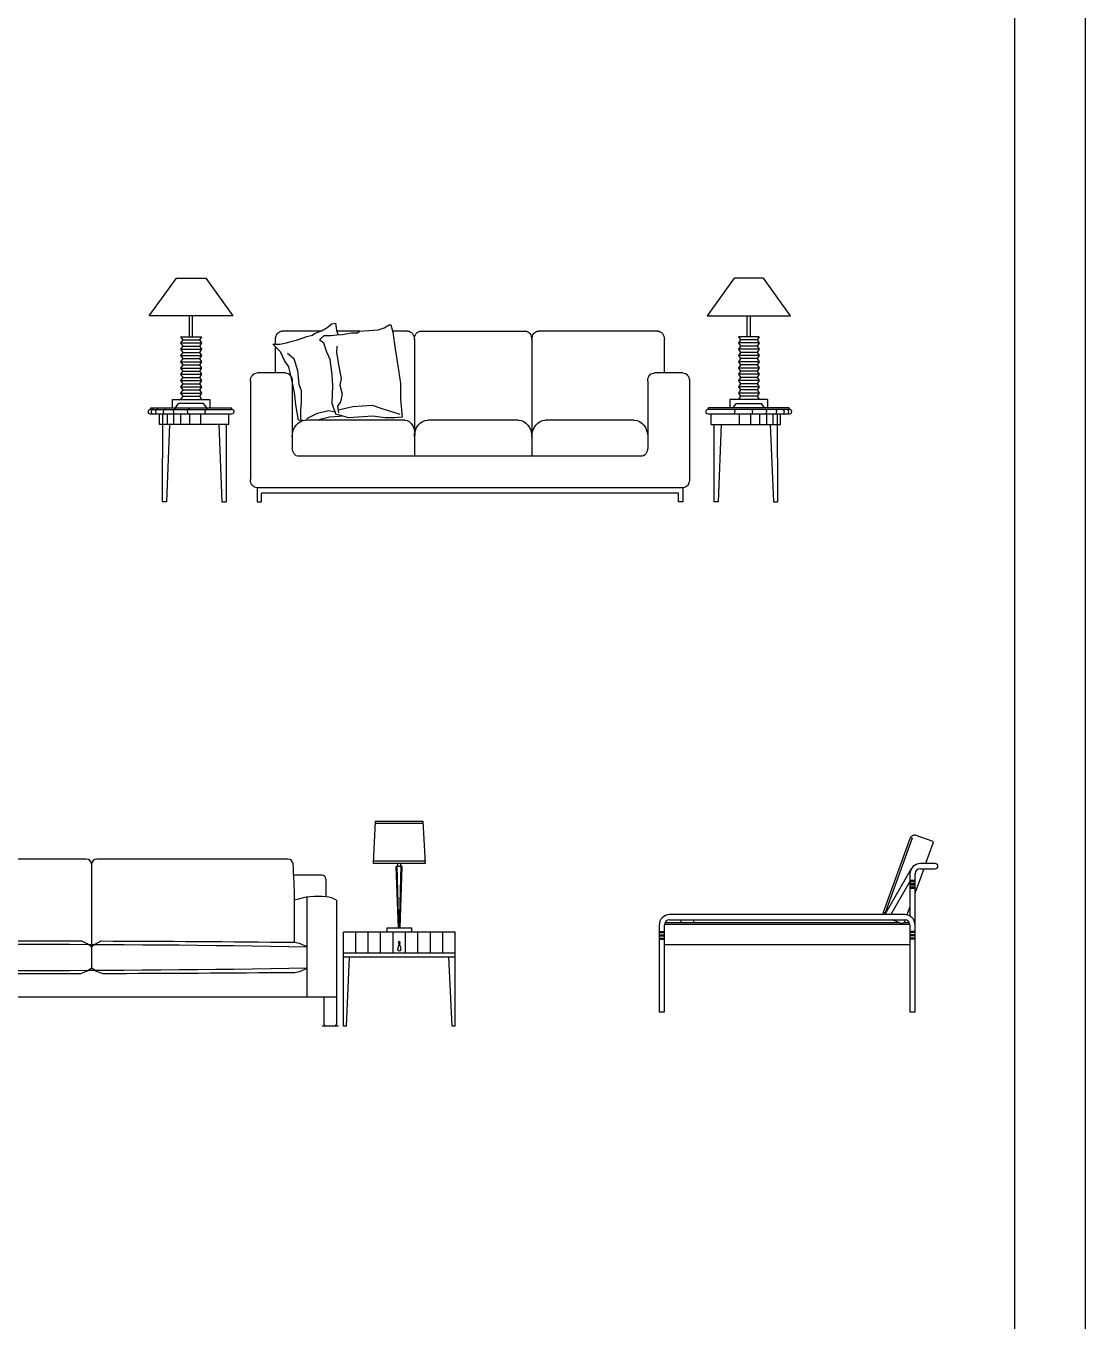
# Model space of a CAD drawing. Header units: inches. Extents: x 11 to 53.5, y 7.4 to 32.2.
# Drawn here: x 26.95 to 32.02, y 13.56 to 19.76 of the extents above; entities that cross this region are included whole.
import ezdxf

# ---------------------------------------------------------------- set-up
doc = ezdxf.new("R2010")
doc.units = ezdxf.units.IN
doc.header["$MEASUREMENT"] = 0
doc.layers.add('02', color=2, linetype='Continuous')
doc.layers.add('kadrbm', color=4, linetype='Continuous')

# ---------------------------------------------------------------- blocks, each defined once
blk = doc.blocks.new('kadrbm')
at = {"layer": 'kadrbm', "color": 4}
blk.add_lwpolyline([(0, 0), (0, 24.7972), (21, 24.7972), (21, 0), (0, 0)], close=True, dxfattribs=at)
blk.add_lwpolyline([(20.6631, 0.3257), (20.6631, 24.4603), (0.3369, 24.4603), (0.3369, 0.3257), (20.6631, 0.3257)], dxfattribs=at)

msp = doc.modelspace()

# ---------------------------------------------------------------- linework, layer by layer
at = {"layer": '02'}
for p, q in [((27.7362, 18.2685), (27.7362, 18.3685)), ((27.7512, 18.2685), (27.7512, 18.3685)), ((30.405, 18.2685), (30.405, 18.3685)), ((30.42, 18.2685), (30.42, 18.3685)), ((28.364, 18.2953), (28.1796, 18.2953)), ((28.3338, 18.2845), (28.3683, 18.2968)), ((28.3683, 18.2968), (28.3954, 18.3122)), ((28.3954, 18.3122), (28.4176, 18.3307)), ((28.4176, 18.3307), (28.4348, 18.3338)), ((28.4348, 18.3338), (28.4397, 18.2999)), ((28.4397, 18.2999), (28.4453, 18.2784)), ((28.5513, 18.2953), (28.4409, 18.2953)), ((28.5395, 18.2878), (28.5503, 18.2952)), ((28.5503, 18.2952), (28.6389, 18.301)), ((28.6389, 18.301), (28.6675, 18.3112)), ((28.6675, 18.3112), (28.6916, 18.3254)), ((28.6916, 18.3254), (28.6998, 18.3254)), ((28.6998, 18.3254), (28.7099, 18.2909)), ((28.7801, 18.2953), (28.7098, 18.2953)), ((28.7099, 18.2909), (28.7204, 18.2112)), ((28.8441, 18.2953), (29.3423, 18.2953)), ((29.9767, 18.2953), (29.4063, 18.2953)), ((27.6937, 18.2685), (27.7937, 18.2685)), ((27.6937, 18.2385), (27.7937, 18.2385)), ((27.7037, 18.2535), (27.7837, 18.2535)), ((28.1713, 18.1953), (28.1344, 18.2322)), ((28.1344, 18.2322), (28.1688, 18.2322)), ((28.1476, 18.2322), (28.1476, 18.2553)), ((28.1688, 18.2322), (28.2009, 18.2384)), ((28.2009, 18.2384), (28.2279, 18.2476)), ((28.2279, 18.2476), (28.2526, 18.2538)), ((28.2526, 18.2538), (28.2969, 18.2692)), ((28.2969, 18.2692), (28.324, 18.2753)), ((28.324, 18.2753), (28.3338, 18.2845)), ((28.3585, 18.2541), (28.381, 18.2738)), ((28.3791, 18.2368), (28.3585, 18.2541)), ((28.3938, 18.1937), (28.3791, 18.2368)), ((28.381, 18.2738), (28.4134, 18.274)), ((28.4134, 18.274), (28.4412, 18.2781)), ((28.4412, 18.2781), (28.4663, 18.2797)), ((28.4663, 18.2797), (28.512, 18.2867)), ((28.512, 18.2867), (28.5395, 18.2878)), ((28.8121, 18.2553), (28.8121, 17.6959)), ((29.3743, 18.2553), (29.3743, 17.6959)), ((30.0087, 18.0953), (30.0087, 18.2553)), ((30.4625, 18.2685), (30.3625, 18.2685)), ((30.4625, 18.2385), (30.3625, 18.2385)), ((30.4525, 18.2535), (30.3725, 18.2535)), ((27.6937, 18.2085), (27.7937, 18.2085)), ((27.6937, 18.1785), (27.7937, 18.1785)), ((27.7037, 18.2235), (27.7837, 18.2235)), ((27.7037, 18.1935), (27.7837, 18.1935)), ((28.1476, 18.0953), (28.1476, 18.219)), ((28.191, 18.1553), (28.1713, 18.1953)), ((28.2058, 18.1892), (28.2353, 18.1646)), ((28.2353, 18.1646), (28.2526, 18.1061)), ((28.4097, 18.1596), (28.3938, 18.1937)), ((28.4408, 18.2235), (28.4388, 18.1946)), ((28.4388, 18.1946), (28.4489, 18.1336)), ((28.7204, 18.2112), (28.7356, 18.1089)), ((30.4625, 18.2085), (30.3625, 18.2085)), ((30.4625, 18.1785), (30.3625, 18.1785)), ((30.4525, 18.2235), (30.3725, 18.2235)), ((30.4525, 18.1935), (30.3725, 18.1935)), ((27.6937, 18.1485), (27.7937, 18.1485)), ((27.6937, 18.1185), (27.7937, 18.1185)), ((27.7037, 18.1635), (27.7837, 18.1635)), ((27.7037, 18.1335), (27.7837, 18.1335)), ((27.7037, 18.1035), (27.7837, 18.1035)), ((28.2107, 18.1246), (28.191, 18.1553)), ((28.2279, 18.0538), (28.2107, 18.1246)), ((28.2526, 18.1061), (28.26, 18.0415)), ((28.4184, 18.0865), (28.4097, 18.1596)), ((28.4489, 18.1336), (28.4621, 18.0684)), ((28.7356, 18.1089), (28.7454, 18.0448)), ((30.4625, 18.1485), (30.3625, 18.1485)), ((30.4625, 18.1185), (30.3625, 18.1185)), ((30.4525, 18.1635), (30.3725, 18.1635)), ((30.4525, 18.1335), (30.3725, 18.1335)), ((30.4525, 18.1035), (30.3725, 18.1035)), ((27.6937, 18.0885), (27.7937, 18.0885)), ((27.6937, 18.0585), (27.7937, 18.0585)), ((27.7037, 18.0735), (27.7837, 18.0735)), ((27.7037, 18.0435), (27.7837, 18.0435)), ((28.0276, 18.0553), (28.0276, 17.5853)), ((28.1956, 18.0953), (28.0596, 18.0953)), ((28.2276, 18.0553), (28.2276, 17.7359)), ((28.2378, 18.0016), (28.2279, 18.0538)), ((28.26, 18.0415), (28.2698, 18.0108)), ((28.422, 18.0329), (28.4184, 18.0865)), ((28.4621, 18.0684), (28.4548, 18.0362)), ((28.7454, 18.0448), (28.7464, 17.97)), ((29.9287, 18.0553), (29.9287, 17.7359)), ((30.0967, 18.0953), (29.9607, 18.0953)), ((30.1287, 18.0553), (30.1287, 17.5853)), ((30.4625, 18.0885), (30.3625, 18.0885)), ((30.4625, 18.0585), (30.3625, 18.0585)), ((30.4525, 18.0735), (30.3725, 18.0735)), ((30.4525, 18.0435), (30.3725, 18.0435)), ((27.6937, 18.0285), (27.7937, 18.0285)), ((27.6937, 17.9985), (27.7937, 17.9985)), ((27.7037, 18.0135), (27.7837, 18.0135)), ((27.7037, 17.9835), (27.7837, 17.9835)), ((28.2452, 17.9423), (28.2378, 18.0016)), ((28.2698, 18.0108), (28.2698, 17.9546)), ((28.4195, 17.9494), (28.422, 18.0329)), ((28.4548, 18.0362), (28.467, 17.9936)), ((28.467, 17.9936), (28.4591, 17.9569)), ((30.4625, 18.0285), (30.3625, 18.0285)), ((30.4625, 17.9985), (30.3625, 17.9985)), ((30.4525, 18.0135), (30.3725, 18.0135)), ((30.4525, 17.9835), (30.3725, 17.9835)), ((27.5503, 17.92), (27.5503, 17.9285)), ((27.5503, 17.9285), (27.9372, 17.9285)), ((27.5503, 17.92), (27.9372, 17.92)), ((27.6537, 17.9685), (27.6537, 17.9285)), ((27.6687, 17.9285), (27.6837, 17.9485)), ((27.8187, 17.9285), (27.8037, 17.9485)), ((27.8337, 17.9685), (27.8337, 17.9285)), ((27.9372, 17.92), (27.9372, 17.9285)), ((28.2575, 17.8685), (28.2452, 17.9423)), ((28.2698, 17.9546), (28.2673, 17.9146)), ((28.4362, 17.8979), (28.4195, 17.9494)), ((28.4591, 17.9569), (28.4443, 17.9362)), ((28.4443, 17.9362), (28.4484, 17.904)), ((28.4483, 17.9183), (28.5171, 17.9351)), ((28.5171, 17.9351), (28.6106, 17.9401)), ((28.6106, 17.9401), (28.6513, 17.9263)), ((28.6513, 17.9263), (28.7429, 17.8971)), ((28.7464, 17.97), (28.7532, 17.8837)), ((30.606, 17.9285), (30.2191, 17.9285)), ((30.2191, 17.92), (30.2191, 17.9285)), ((30.606, 17.92), (30.2191, 17.92)), ((30.3225, 17.9685), (30.3225, 17.9285)), ((30.3375, 17.9285), (30.3525, 17.9485)), ((30.4875, 17.9285), (30.4725, 17.9485)), ((30.5025, 17.9685), (30.5025, 17.9285)), ((30.606, 17.92), (30.606, 17.9285)), ((27.9388, 17.8985), (27.5487, 17.8985)), ((27.5924, 17.8485), (27.5924, 17.8985)), ((27.6074, 17.8985), (27.606, 17.4785)), ((27.6292, 17.8985), (27.6292, 17.8485)), ((27.6592, 17.8985), (27.6592, 17.8485)), ((27.6926, 17.8985), (27.6926, 17.8485)), ((27.7361, 17.8985), (27.7361, 17.8485)), ((27.7895, 17.8985), (27.7895, 17.8485)), ((27.9244, 17.8485), (27.9244, 17.8985)), ((28.2793, 17.8676), (28.2575, 17.8685)), ((28.2673, 17.9146), (28.2673, 17.8716)), ((28.7668, 17.8691), (28.2916, 17.8691)), ((28.2969, 17.8777), (28.3486, 17.9023)), ((28.4061, 17.8839), (28.3483, 17.8691)), ((28.3486, 17.9023), (28.4012, 17.9146)), ((28.4012, 17.9146), (28.4356, 17.9096)), ((28.4545, 17.8869), (28.4061, 17.8839)), ((28.4982, 17.8808), (28.4362, 17.8979)), ((28.4633, 17.8888), (28.4545, 17.8869)), ((28.6119, 17.8882), (28.4982, 17.8808)), ((28.6731, 17.8799), (28.6119, 17.8882)), ((28.7181, 17.8809), (28.6731, 17.8799)), ((28.7532, 17.8837), (28.7181, 17.8809)), ((29.3103, 17.8691), (28.8761, 17.8691)), ((29.8647, 17.8691), (29.4383, 17.8691)), ((30.6076, 17.8985), (30.2174, 17.8985)), ((30.2319, 17.8485), (30.2319, 17.8985)), ((30.3667, 17.8985), (30.3667, 17.8485)), ((30.4202, 17.8985), (30.4202, 17.8485)), ((30.4636, 17.8985), (30.4636, 17.8485)), ((30.497, 17.8985), (30.497, 17.8485)), ((30.5271, 17.8985), (30.5271, 17.8485)), ((30.5488, 17.8985), (30.5502, 17.4785)), ((30.5639, 17.8485), (30.5639, 17.8985)), ((27.9244, 17.8485), (27.5924, 17.8485)), ((27.641, 17.8485), (27.626, 17.4785)), ((27.8758, 17.8485), (27.8908, 17.4785)), ((27.9108, 17.8485), (27.9108, 17.4785)), ((30.2319, 17.8485), (30.5639, 17.8485)), ((30.2455, 17.8485), (30.2455, 17.4785)), ((30.2805, 17.8485), (30.2655, 17.4785)), ((30.5152, 17.8485), (30.5302, 17.4785)), ((29.8967, 17.6959), (28.2596, 17.6959)), ((28.0596, 17.5453), (28.0596, 17.4785)), ((30.0967, 17.5453), (28.0596, 17.5453)), ((30.0967, 17.5453), (30.0967, 17.4785)), ((28.0801, 17.4785), (28.0801, 17.5203)), ((30.0761, 17.5203), (28.0801, 17.5203)), ((30.0761, 17.4785), (30.0761, 17.5203)), ((27.626, 17.4785), (27.606, 17.4785)), ((27.8908, 17.4785), (27.9108, 17.4785)), ((28.0596, 17.4785), (28.0801, 17.4785)), ((30.0967, 17.4785), (30.0761, 17.4785)), ((30.2655, 17.4785), (30.2455, 17.4785)), ((30.5302, 17.4785), (30.5502, 17.4785)), ((28.8555, 15.9383), (28.6245, 15.9383)), ((31.1869, 15.8707), (31.1944, 15.868)), ((31.1944, 15.868), (31.0644, 15.5109)), ((27.2427, 15.7683), (26.4021, 15.7683)), ((28.2071, 15.7683), (27.2926, 15.7683)), ((28.8645, 15.7583), (28.6155, 15.7583)), ((28.7325, 15.7333), (28.7325, 15.7483)), ((28.7475, 15.7333), (28.7475, 15.7483)), ((31.305, 15.7468), (31.2334, 15.7468)), ((27.2676, 15.7448), (27.2676, 15.2471)), ((28.3688, 15.6913), (28.2349, 15.6913)), ((28.7543, 15.7333), (28.7256, 15.7333)), ((28.736, 15.4383), (28.7256, 15.7333)), ((28.7385, 15.4385), (28.7306, 15.7335)), ((28.7415, 15.4385), (28.7493, 15.7335)), ((28.744, 15.4383), (28.7543, 15.7333)), ((31.1901, 15.7218), (31.0633, 15.5022)), ((31.1834, 15.6968), (31.1834, 15.4955)), ((31.2084, 15.0372), (31.2084, 15.6968)), ((31.2334, 15.7218), (31.305, 15.7218)), ((28.3888, 15.6713), (28.3888, 15.5874)), ((31.1834, 15.6602), (31.0922, 15.5022)), ((31.1834, 15.6668), (31.2084, 15.6668)), ((31.1834, 15.6608), (31.2084, 15.6608)), ((31.1834, 15.6508), (31.2084, 15.6508)), ((31.1834, 15.6448), (31.2084, 15.6448)), ((31.1834, 15.6348), (31.2084, 15.6348)), ((31.1834, 15.6288), (31.2084, 15.6288)), ((28.2388, 15.3683), (28.2388, 15.5713)), ((28.2988, 15.1083), (28.2988, 15.5859)), ((28.4388, 15.5713), (28.4388, 14.9793)), ((31.1584, 15.5022), (30.0334, 15.5022)), ((31.0569, 15.5136), (31.0644, 15.5109)), ((29.9834, 15.4522), (29.9834, 15.0372)), ((30.0084, 15.0372), (30.0084, 15.4522)), ((30.0089, 15.4572), (31.1829, 15.4572)), ((30.0121, 15.4652), (31.1315, 15.4652)), ((30.0334, 15.4772), (31.1584, 15.4772)), ((31.1562, 15.4652), (31.1798, 15.4652)), ((31.1834, 15.4522), (31.1834, 15.0372)), ((29.0075, 15.4183), (28.4725, 15.4183)), ((28.4725, 14.9683), (28.4725, 15.4183)), ((28.5319, 15.3183), (28.5319, 15.4183)), ((28.5914, 15.3183), (28.5914, 15.4183)), ((28.6508, 15.3183), (28.6508, 15.4183)), ((28.7102, 15.3183), (28.7102, 15.4183)), ((28.7697, 15.3183), (28.7697, 15.4183)), ((28.8291, 15.3183), (28.8291, 15.4183)), ((28.8886, 15.3183), (28.8886, 15.4183)), ((28.948, 15.3183), (28.948, 15.4183)), ((29.0075, 14.9683), (29.0075, 15.4183)), ((29.9834, 15.4222), (30.0084, 15.4222)), ((29.9834, 15.4162), (30.0084, 15.4162)), ((29.9834, 15.4062), (30.0084, 15.4062)), ((29.9834, 15.4002), (30.0084, 15.4002)), ((29.9834, 15.3902), (30.0084, 15.3902)), ((29.9834, 15.3842), (30.0084, 15.3842)), ((31.2084, 15.4222), (31.1834, 15.4222)), ((31.2084, 15.4162), (31.1834, 15.4162)), ((31.2084, 15.4062), (31.1834, 15.4062)), ((31.2084, 15.4002), (31.1834, 15.4002)), ((31.2084, 15.3902), (31.1834, 15.3902)), ((31.2084, 15.3842), (31.1834, 15.3842)), ((29.0075, 15.3183), (28.4725, 15.3183)), ((28.74, 15.3683), (28.732, 15.3347)), ((28.74, 15.3683), (28.7479, 15.3347)), ((31.1834, 15.3572), (30.0084, 15.3572)), ((29.0075, 15.2983), (28.4725, 15.2983)), ((28.4875, 14.9683), (28.5025, 15.2983)), ((28.9925, 14.9683), (28.9775, 15.2983)), ((24.3118, 15.1083), (28.4388, 15.1083)), ((28.3788, 15.1083), (28.3788, 14.9794)), ((29.9834, 15.0372), (30.0084, 15.0372)), ((31.1834, 15.0372), (31.2084, 15.0372)), ((28.3718, 14.9713), (28.3718, 14.9683)), ((28.4458, 14.9683), (28.3718, 14.9683)), ((28.3788, 14.9794), (28.3824, 14.9713)), ((28.4388, 14.9793), (28.435, 14.9713)), ((28.4458, 14.9713), (28.4458, 14.9683)), ((28.4875, 14.9683), (28.4725, 14.9683)), ((29.0075, 14.9683), (28.9925, 14.9683))]:
    msp.add_line(p, q, dxfattribs=at)
for points in [[(27.6737, 18.5485), (27.8137, 18.5485), (27.9437, 18.3685), (27.5437, 18.3685)], [(30.4825, 18.5485), (30.3425, 18.5485), (30.2125, 18.3685), (30.6125, 18.3685)], [(28.865, 15.7483), (28.855, 15.9483), (28.625, 15.9483), (28.615, 15.7483)]]:
    msp.add_lwpolyline(points, close=True, dxfattribs=at)
for points in [[(27.6937, 18.2685), (27.7037, 18.2535), (27.6937, 18.2385), (27.7037, 18.2235), (27.6937, 18.2085), (27.7037, 18.1935), (27.6937, 18.1785), (27.7037, 18.1635), (27.6937, 18.1485), (27.7037, 18.1335), (27.6937, 18.1185), (27.7037, 18.1035), (27.6937, 18.0885), (27.7037, 18.0735), (27.6937, 18.0585), (27.7037, 18.0435), (27.6937, 18.0285), (27.7037, 18.0135), (27.6937, 17.9985), (27.7037, 17.9835), (27.6937, 17.9685)], [(27.7937, 18.2685), (27.7837, 18.2535), (27.7937, 18.2385), (27.7837, 18.2235), (27.7937, 18.2085), (27.7837, 18.1935), (27.7937, 18.1785), (27.7837, 18.1635), (27.7937, 18.1485), (27.7837, 18.1335), (27.7937, 18.1185), (27.7837, 18.1035), (27.7937, 18.0885), (27.7837, 18.0735), (27.7937, 18.0585), (27.7837, 18.0435), (27.7937, 18.0285), (27.7837, 18.0135), (27.7937, 17.9985), (27.7837, 17.9835), (27.7937, 17.9685)], [(30.3625, 18.2685), (30.3725, 18.2535), (30.3625, 18.2385), (30.3725, 18.2235), (30.3625, 18.2085), (30.3725, 18.1935), (30.3625, 18.1785), (30.3725, 18.1635), (30.3625, 18.1485), (30.3725, 18.1335), (30.3625, 18.1185), (30.3725, 18.1035), (30.3625, 18.0885), (30.3725, 18.0735), (30.3625, 18.0585), (30.3725, 18.0435), (30.3625, 18.0285), (30.3725, 18.0135), (30.3625, 17.9985), (30.3725, 17.9835), (30.3625, 17.9685)], [(30.4625, 18.2685), (30.4525, 18.2535), (30.4625, 18.2385), (30.4525, 18.2235), (30.4625, 18.2085), (30.4525, 18.1935), (30.4625, 18.1785), (30.4525, 18.1635), (30.4625, 18.1485), (30.4525, 18.1335), (30.4625, 18.1185), (30.4525, 18.1035), (30.4625, 18.0885), (30.4525, 18.0735), (30.4625, 18.0585), (30.4525, 18.0435), (30.4625, 18.0285), (30.4525, 18.0135), (30.4625, 17.9985), (30.4525, 17.9835), (30.4625, 17.9685)], [(27.6537, 17.9685), (27.8337, 17.9685)], [(27.8037, 17.9485), (27.6837, 17.9485)], [(30.5025, 17.9685), (30.3225, 17.9685)], [(30.3525, 17.9485), (30.4725, 17.9485)], [(31.2497, 15.7218), (31.2084, 15.6083)], [(31.1834, 15.5397), (31.1694, 15.501)], [(28.8, 15.4183), (28.8, 15.4383), (28.68, 15.4383), (28.68, 15.4183)], [(30.0887, 15.4652), (30.0887, 15.4772)], [(30.1487, 15.4652), (30.1487, 15.4772)]]:
    msp.add_lwpolyline(points, dxfattribs=at)
for points in [[(31.0562, 15.5022, -0.145998), (31.0569, 15.5136), (31.1869, 15.8707, -0.414214), (31.2125, 15.8827), (31.2877, 15.8553, -0.414214), (31.2937, 15.8425), (31.2588, 15.7468)], [(31.1607, 15.4771), (31.1569, 15.4666, -0.414214), (31.144, 15.4606), (31.0985, 15.4772)]]:
    msp.add_lwpolyline(points, format="xyb", dxfattribs=at)
for centre, radius, start, end in [((27.5486, 17.9094), 0.0108, 80.70571, 270.53685), ((27.5629, 17.9094), 0.0108, 80.70571, 270.53685), ((27.5841, 17.9094), 0.0108, 80.70571, 270.53685), ((27.6202, 17.9094), 0.0108, 80.70571, 270.53685), ((27.6685, 17.9094), 0.0108, 80.70571, 270.53685), ((27.7354, 17.9094), 0.0108, 80.70571, 270.53685), ((27.8198, 17.9094), 0.0108, 80.70571, 270.53685), ((27.9389, 17.9094), 0.0108, 269.46315, 99.29429), ((30.2173, 17.9094), 0.0108, 80.70571, 270.53685), ((30.3365, 17.9094), 0.0108, 269.46315, 99.29429), ((30.4209, 17.9094), 0.0108, 269.46315, 99.29429), ((30.4877, 17.9094), 0.0108, 269.46315, 99.29429), ((30.5361, 17.9094), 0.0108, 269.46315, 99.29429), ((30.5722, 17.9094), 0.0108, 269.46315, 99.29429), ((30.5934, 17.9094), 0.0108, 269.46315, 99.29429), ((30.6077, 17.9094), 0.0108, 269.46315, 99.29429), ((27.2427, 15.7433), 0.025, 3.38926, 90), ((27.2926, 15.7433), 0.025, 90, 176.61074), ((28.2071, 15.7433), 0.025, 3.38926, 90), ((31.2334, 15.6968), 0.05, 90, 180), ((31.305, 15.7343), 0.0125, 270, 90), ((23.996, 15.4939), 4.2435, 1.04503, 3.38926), ((28.3688, 15.6713), 0.02, 0, 90), ((31.2334, 15.6968), 0.025, 90, 180), ((28.3495, 15.2479), 0.3418, 83.15369, 108.90369), ((28.3788, 15.4709), 0.1169, 59.12881, 84.35606), ((30.0334, 15.4522), 0.05, 90, 180), ((31.1584, 15.4522), 0.05, 0, 90), ((30.0334, 15.4522), 0.025, 90, 180), ((31.1584, 15.4522), 0.025, 0, 90), ((26.9248, -130.5072), 145.8825, 89.8834, 90.197649), ((27.163, 15.2267), 0.1595, 49.03407, 68.4109), ((27.3722, 15.2267), 0.1595, 111.96686, 130.96593), ((26.8876, -115.0365), 130.4118, 89.40635, 89.813323), ((26.8993, -65.6964), 81.0556, 89.010714, 90.989286), ((28.2239, 15.2306), 0.1385, 57.28406, 83.83784), ((28.74, 15.3367), 0.00821, 194.04423, 345.95577), ((28.74, 15.3683), 0.005, 283.32982, 256.67018), ((26.8993, 96.2907), 81.0556, 269.010714, 270.989286), ((26.9263, 200.9709), 185.7506, 269.85207, 270.088666), ((27.1756, 15.3656), 0.15, 282.33618, 307.84667), ((27.3597, 15.3656), 0.15, 232.15333, 257.66382), ((26.8811, 178.3809), 163.1606, 270.154153, 270.476791), ((28.2239, 15.3637), 0.1385, 276.16216, 302.71594)]:
    msp.add_arc(centre, radius, start, end, dxfattribs=at)
at = {"layer": '02', "extrusion": (0, 0, -1)}
for centre, major_axis, start_param, end_param in [((28.1796, 18.2553), (0, 0.04), 4.712389, 6.283185), ((28.7801, 18.2553), (0, 0.04), 0, 1.570796), ((28.8441, 18.2553), (0, 0.04), 4.712389, 6.283185), ((29.3423, 18.2553), (0, 0.04), 0, 1.570796), ((29.4063, 18.2553), (0, 0.04), 4.712389, 6.283185), ((29.9767, 18.2553), (0, 0.04), 0, 1.570796), ((28.0596, 18.0553), (0, 0.04), 4.712389, 6.283185), ((28.1956, 18.0553), (0, 0.04), 0, 1.570796), ((29.9607, 18.0553), (0, 0.04), 4.712389, 6.283185), ((30.0967, 18.0553), (0, 0.04), 0, 1.570796), ((28.2916, 17.7891), (0, 0.08), 4.712389, 6.283185), ((28.7636, 17.8063), (0, 0.0629), 0.062975, 1.847307), ((28.8761, 17.7891), (0, 0.08), 4.712389, 6.283185), ((29.3103, 17.7891), (0, 0.08), 0, 1.570796), ((29.4383, 17.7891), (0, 0.08), 4.712389, 6.283185), ((29.8647, 17.7891), (0, 0.08), 0, 1.570796), ((28.2596, 17.7359), (0, 0.04), 3.141593, 4.712389), ((29.8967, 17.7359), (0, 0.04), 1.570796, 3.141593), ((28.0596, 17.5853), (0, 0.04), 3.141593, 4.712389), ((30.0967, 17.5853), (0, 0.04), 1.570796, 3.141593)]:
    msp.add_ellipse(centre, major_axis=major_axis, ratio=0.8, start_param=start_param, end_param=end_param, dxfattribs=at)

# ---------------------------------------------------------------- block references
at = {"layer": 'kadrbm'}
msp.add_blockref('kadrbm', (11.0217, 7.3575), dxfattribs=at)

doc.saveas('drawing.dxf')
